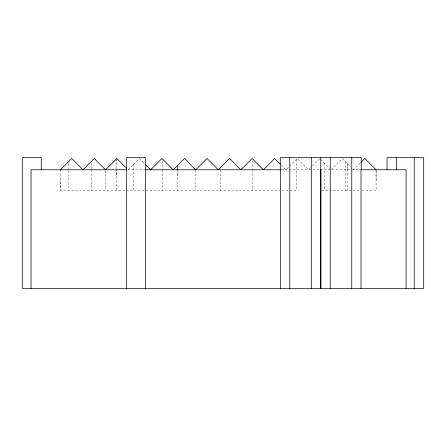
<?xml version="1.0" encoding="UTF-8"?>
<svg xmlns="http://www.w3.org/2000/svg" width="446" height="446" viewBox="0 0 446 446"><rect width="100%" height="100%" fill="white"/><g stroke="black" fill="none" stroke-linecap="round" stroke-linejoin="round"><path stroke-width="0.33" stroke-dasharray="2.23 1.67" d="M296.361 159.339L296.361 190.319L60.5 190.319L60.5 180.05M116.729 174.91L116.729 169.775L116.729 190.319M116.729 161.419L116.729 160.025M177.659 174.91L177.659 170.417M376.095 180.05L376.095 169.775L376.095 190.319L360.452 190.319M128.125 169.775L139.397 158.503L144.905 164.011M310.427 167.819L308.47 169.775L297.198 158.503L285.925 169.775L280.98 164.83M312.39 165.856L319.737 158.503L329.538 168.309M331.01 169.775L342.283 158.503L350.751 166.977M360.223 163.102L353.555 169.775L352.307 168.532M127.746 169.775L145.257 169.775M281.493 169.775L360.329 169.775M321.616 190.319L360.095 190.319M347.512 169.775L347.512 163.738L347.512 190.319M345.243 161.469L345.243 190.319M324.225 162.991L324.225 190.319M252.871 160.577L252.871 169.118M252.871 169.775L252.871 190.319M220.291 169.775L220.291 190.319M195.108 169.775L195.108 190.319M177.659 169.775L177.659 190.319M162.762 160.722L162.762 169.079M162.762 169.775L162.762 190.319M133.677 164.228L133.677 190.319M116.729 158.631L116.729 169.079M105.39 170.461L105.39 190.319M91.419 163.331L91.419 169.134M91.419 169.775L91.419 190.319M68.868 163.342L68.868 169.134M68.868 170.461L68.868 190.319M60.5 169.775L60.5 190.319"/><path stroke-width="0.67" d="M60.5 169.775L71.773 158.503L83.04 169.775L94.312 158.503L105.585 169.775L116.858 158.503L126.658 168.309M360.931 162.4L364.822 158.503L376.095 169.775M126.848 169.775L31.058 169.775L31.058 288.361M145.496 169.775L280.829 169.775M320.401 169.775L320.986 169.775L320.986 288.361M360.881 169.775L406.077 169.775L406.077 288.361M280.278 164.128L274.652 158.503L263.385 169.775L252.113 158.503L240.84 169.775L229.567 158.503L218.3 169.775L207.028 158.503L195.755 169.775L184.482 158.503L173.21 169.775L161.943 158.503L150.67 169.775L145.608 164.713M414.217 157.639L414.217 288.361M396.5 157.639L396.5 169.775M387.017 169.775L387.017 157.639L423.7 157.639L423.7 288.361L22.3 288.361L22.3 157.639L41.261 157.639L41.261 169.775M361.249 169.775L361.249 157.639L280.278 157.639L280.278 169.775M361.026 169.775L361.026 288.361M351.771 157.639L351.771 288.361M330.246 157.639L330.246 288.361M320.763 157.639L320.763 169.775M320.54 169.775L320.54 288.361M311.286 157.639L311.286 288.361M289.761 157.639L289.761 288.361M280.501 169.775L280.501 288.361M195.108 169.129L195.108 169.775M177.659 165.332L177.659 169.775M145.652 288.361L145.652 157.639L126.692 157.639L126.692 288.361"/></g></svg>
